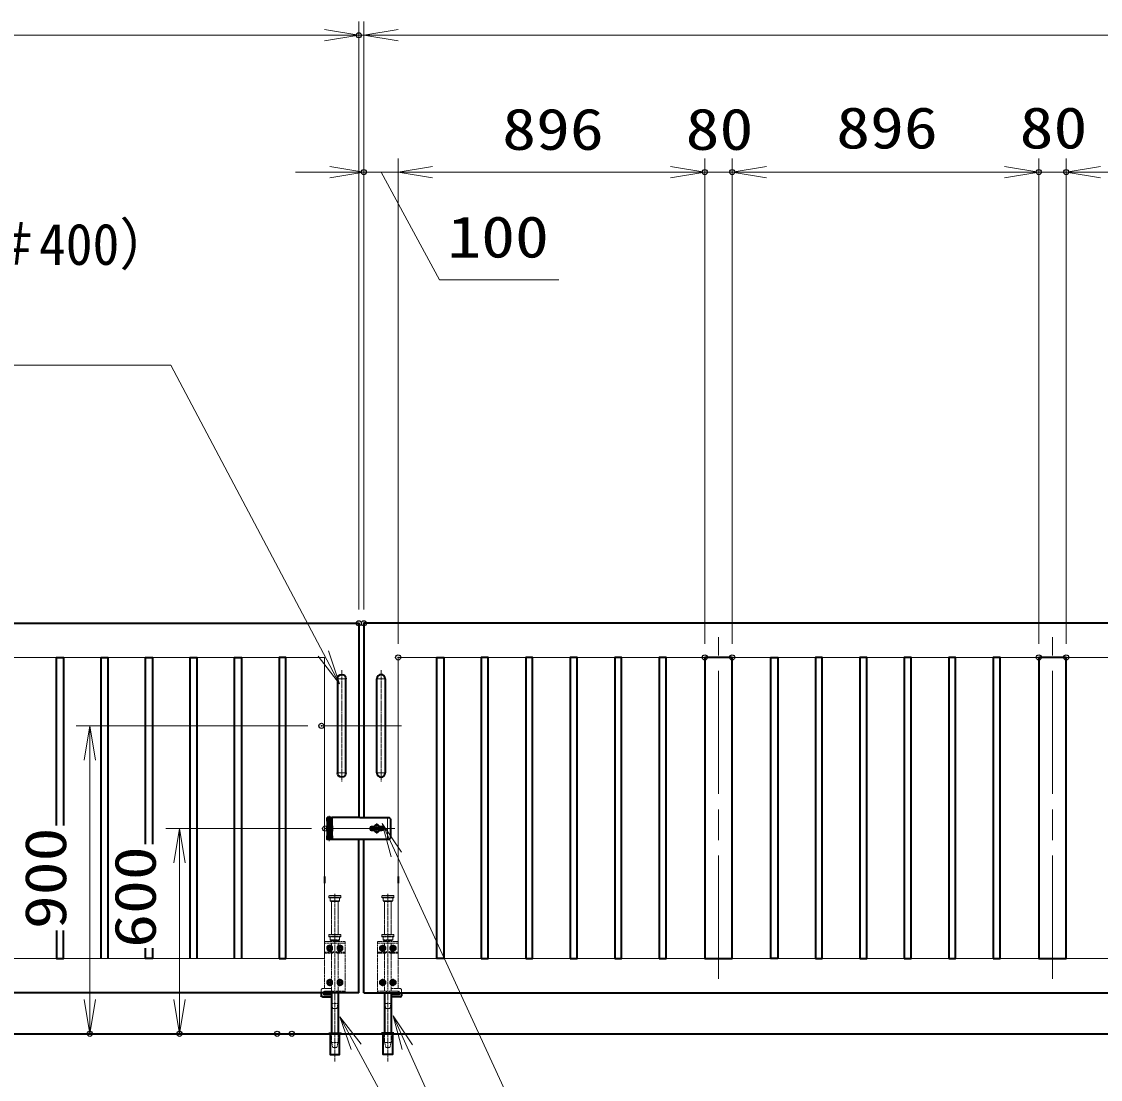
# Model space of a CAD drawing. Units: millimetres at full size. Extents: x -11880 to 11880, y -8400 to 8400.
# Drawn here: x -1142 to 2010, y -787 to 2305 of the extents above; entities that cross this region are included whole.
import ezdxf
from ezdxf.enums import TextEntityAlignment as Align

# ---------------------------------------------------------------- set-up
doc = ezdxf.new("R2010")
doc.units = ezdxf.units.MM
doc.header["$LTSCALE"] = 30
doc.header["$PDMODE"] = 32
doc.header["$PDSIZE"] = 15
for name, pattern in [('DASHED', [7.5, 6, -1.5]), ('USER1', [18, 12, -1.5, 3, -1.5]), ('USER2', [9, 6, -0.75, 1.5, -0.75]), ('USER3', [1.125, 0.75, -0.125, 0.125, -0.125])]:
    doc.linetypes.add(name, pattern=pattern)
for name, color, linetype, lineweight in [('0-1_外形線', 7, 'Continuous', 35), ('0-2_軸線', 200, 'USER1', 15), ('0-3_細線', 2, 'Continuous', 35), ('0-4_寸法線', 4, 'Continuous', 18), ('0-5_0', 7, 'Continuous', 18), ('0-7_隠れ線', 140, 'DASHED', 18), ('0-9_01', 7, 'Continuous', 18), ('0-A_AM_0N', 7, 'Continuous', 50), ('0-B_AM_7N', 6, 'USER2', 18), ('0-C_想像線', 112, 'USER3', 15)]:
    doc.layers.add(name, color=color, linetype=linetype, lineweight=lineweight)
doc.layers.add('0-6_Defpoints', color=7, linetype='Continuous')
doc.styles.add('ＭＳ ゴシック', font='')
doc.styles.get('ＭＳ ゴシック').set_extended_font_data('MS Gothic')

# ---------------------------------------------------------------- blocks, each defined once
blk = doc.blocks.new('S251')
at = {"layer": '0-4_寸法線'}
for points in [[(19732379.8, 87769367.7), (19703901.4, 87769367.7), (19690017.3, 87805170.1), (19688932.6, 87807967.2)], [(19690483.5, 87805350.9), (19688932.6, 87807967.2), (19689551.1, 87804989.4)]]:
    blk.add_lwpolyline(points, dxfattribs=at)
at = {"layer": '0-4_寸法線', "color": 254, "style": 'ＭＳ ゴシック'}
for s, width, p in [('SUS304 HL', 1.15, (19707669.4, 87777068.2)), ('30x20x1.5t', 1.2, (19707669.4, 87770768.2))]:
    blk.add_text(s, height=3637, dxfattribs=dict(at, width=width)).set_placement(p, align=Align.BOTTOM_LEFT)
blk = doc.blocks.new('_Open')
at = {"layer": '0-5_0', "color": 4}
blk.add_line((-30, 5), (0, 0), dxfattribs=at)
blk.add_lwpolyline([(-30, -5), (0, 0), (-30, 0)], dxfattribs=at)
blk = doc.blocks.new('A$C130E4F3B')
at = {"layer": '0-1_外形線'}
for p, q in [((-375, -4125), (-375, 4125)), ((375, 4125), (375, -4125))]:
    blk.add_line(p, q, dxfattribs=at)
for centre, start, end in [((0, 4125), 0, 180), ((0, -4125), 180, 0)]:
    blk.add_arc(centre, 375, start, end, dxfattribs=at)
at = {"layer": '0-2_軸線'}
for p, q in [((0, 4877.9), (0, -4877.9)), ((0, 4125), (-412.5, 4125)), ((0, 4125), (412.5, 4125)), ((0, -4125), (-412.5, -4125)), ((0, -4125), (412.5, -4125))]:
    blk.add_line(p, q, dxfattribs=at)
at = {"layer": '0-2_軸線', "linetype": 'USER2'}
blk.add_line((-1779.7, 0), (1779.7, 0), dxfattribs=at)
blk = doc.blocks.new('U120')
at = {"layer": '0-A_AM_0N'}
blk.add_lwpolyline([(645, 3787.4), (450, 3674.8), (255, 3787.4), (255, 4012.6), (450, 4125.2), (645, 4012.6)], close=True, dxfattribs=at)
blk.add_circle((450, 3900), 195, dxfattribs=at)
blk.add_circle((450, 3900), 195, dxfattribs=at)
at = {"layer": '0-B_AM_7N'}
for p, q in [((697.7, 3900), (202.3, 3900)), ((450, 4147.7), (450, 3652.3))]:
    blk.add_line(p, q, dxfattribs=at)
blk = doc.blocks.new('U121')
at = {"layer": '0-A_AM_0N'}
blk.add_lwpolyline([(-255, 3787.4), (-450, 3674.8), (-645, 3787.4), (-645, 4012.6), (-450, 4125.2), (-255, 4012.6)], close=True, dxfattribs=at)
blk.add_circle((-450, 3900), 195, dxfattribs=at)
blk.add_circle((-450, 3900), 195, dxfattribs=at)
at = {"layer": '0-B_AM_7N'}
for p, q in [((-202.3, 3900), (-697.7, 3900)), ((-450, 4147.7), (-450, 3652.3))]:
    blk.add_line(p, q, dxfattribs=at)
blk = doc.blocks.new('U122')
at = {"layer": '0-A_AM_0N'}
blk.add_lwpolyline([(645, 787.4), (450, 674.8), (255, 787.4), (255, 1012.6), (450, 1125.2), (645, 1012.6)], close=True, dxfattribs=at)
blk.add_circle((450, 900), 195, dxfattribs=at)
blk.add_circle((450, 900), 195, dxfattribs=at)
at = {"layer": '0-B_AM_7N'}
for p, q in [((450, 1147.7), (450, 652.3)), ((697.7, 900), (202.3, 900))]:
    blk.add_line(p, q, dxfattribs=at)
blk = doc.blocks.new('U123')
at = {"layer": '0-A_AM_0N'}
blk.add_lwpolyline([(-255, 787.4), (-450, 674.8), (-645, 787.4), (-645, 1012.6), (-450, 1125.2), (-255, 1012.6)], close=True, dxfattribs=at)
blk.add_circle((-450, 900), 195, dxfattribs=at)
blk.add_circle((-450, 900), 195, dxfattribs=at)
at = {"layer": '0-B_AM_7N'}
for p, q in [((-450, 1147.7), (-450, 652.3)), ((-202.3, 900), (-697.7, 900))]:
    blk.add_line(p, q, dxfattribs=at)
blk = doc.blocks.new('A$C7BA44824')
at = {"layer": '0-1_外形線'}
for p, q in [((-285, 0), (-285, -3540)), ((285, 0), (285, -3540)), ((1185, 0), (1185, -270)), ((1095, -360), (285, -360))]:
    blk.add_line(p, q, dxfattribs=at)
for points in [[(975, 0), (975, -150), (285, -150)], [(408, -3600), (408, -5400), (-408, -5400), (-408, -3600)]]:
    blk.add_lwpolyline(points, dxfattribs=at)
blk.add_lwpolyline([(525, -3540), (-525, -3540), (-525, -3600), (525, -3600)], close=True, dxfattribs=at)
blk.add_arc((1095, -270), 90, 270, 0, dxfattribs=at)
at = {"layer": '0-2_軸線'}
blk.add_line((0, -6032.5), (0, 8659.7), dxfattribs=at)
at = {"layer": '0-7_隠れ線'}
for p, q in [((-495, 5100), (-525, 5070)), ((-525, 4920), (-525, 5070)), ((525, 5070), (-525, 5070)), ((-495, 4890), (-525, 4920)), ((-525, 4920), (525, 4920)), ((-495, 5100), (495, 5100)), ((495, 4890), (-495, 4890)), ((-420, 4650), (-420, 4890)), ((420, 4650), (420, 4890)), ((495, 5100), (525, 5070)), ((525, 4920), (495, 4890)), ((525, 4920), (525, 5070)), ((-900, 4500), (900, 4500)), ((-900, 0), (-900, 4500)), ((900, 4350), (-900, 4350)), ((-420, 4650), (-360, 4590)), ((420, 4650), (-420, 4650)), ((360, 4590), (-360, 4590)), ((-285, 4500), (-285, 4590)), ((-285, 4350), (-285, 3570)), ((285, 4590), (285, 4500)), ((285, 4350), (285, 4029.9)), ((420, 4650), (360, 4590)), ((900, 4500), (900, 360)), ((-900, 3570), (-232.9, 3570)), ((-900, 3480), (-211.7, 3480)), ((-285, 3480), (-285, 150)), ((-119.3, 3626.8), (-232.9, 3570)), ((-79, 3546.3), (-211.7, 3480)), ((-119.3, 3626.8), (-79, 3546.3)), ((119.3, 3626.8), (79, 3546.3)), ((79, 3546.3), (211.7, 3480)), ((232.9, 3570), (119.3, 3626.8)), ((211.7, 3480), (900, 3480)), ((900, 3570), (232.9, 3570)), ((285, 3770.1), (285, 3570)), ((285, 3480), (285, 150)), ((-120, 150), (-900, 150)), ((-120, 0), (-900, 0)), ((-120, 150), (-120, 0)), ((120, 0), (-120, 0)), ((900, 150), (120, 150)), ((120, 150), (120, 0)), ((900, 0), (120, 0)), ((285, 360), (1095, 360)), ((900, 150), (900, 0)), ((1185, 270), (1185, 0)), ((-180, -1380), (-285, -930)), ((285, -930), (-285, -930)), ((180, -1380), (285, -930)), ((180, -1380), (-180, -1380)), ((-378, -5400), (-378, -3600)), ((-375, -3600), (-375, -3540)), ((-285, -4350), (-285, -3540)), ((285, -3540), (285, -4350)), ((375, -3600), (375, -3540)), ((378, -5400), (378, -3600)), ((-180, -4800), (-285, -4350)), ((285, -4350), (-285, -4350)), ((180, -4800), (285, -4350)), ((180, -4800), (-180, -4800))]:
    blk.add_line(p, q, dxfattribs=at)
blk.add_lwpolyline([(285, 150), (975, 150), (975, 0)], dxfattribs=at)
blk.add_arc((1095, 270), 90, 0, 90, dxfattribs=at)
at = {"layer": '0-C_想像線'}
for p, q in [((-495, 8520), (-525, 8490)), ((-495, 8520), (495, 8520)), ((495, 8520), (525, 8490)), ((-525, 8340), (-525, 8490)), ((525, 8490), (-525, 8490)), ((-495, 8310), (-525, 8340)), ((-525, 8340), (525, 8340)), ((495, 8310), (-495, 8310)), ((-420, 8070), (-420, 8310)), ((-420, 8070), (-360, 8010)), ((420, 8070), (-420, 8070)), ((360, 8010), (-360, 8010)), ((-285, 5100), (-285, 8010)), ((285, 5100), (285, 8010)), ((420, 8070), (360, 8010)), ((420, 8070), (420, 8310)), ((525, 8340), (495, 8310)), ((525, 8340), (525, 8490))]:
    blk.add_line(p, q, dxfattribs=at)
at = {"layer": '0-A_AM_0N'}
for name in ['U121', 'U120', 'U123', 'U122']:
    blk.add_blockref(name, (0, 0), dxfattribs=at)
blk = doc.blocks.new('S261')
at = {"layer": '0-4_寸法線'}
for points in [[(19668029.2, 87855722), (19719605.2, 87855722), (19732980.2, 87830441.2), (19734383.1, 87827789.4)], [(19732538.3, 87830207.4), (19734383.1, 87827789.4), (19733422.2, 87830675)]]:
    blk.add_lwpolyline(points, dxfattribs=at)
at = {"layer": '0-4_寸法線', "color": 254, "style": 'ＭＳ ゴシック'}
for s, width, p in [('両取手 SUS304（＃400）', 0.95, (19668029.2, 87863422.5)), ('φ25-300L', 1.1, (19667424.4, 87857122.5))]:
    blk.add_text(s, height=3637, dxfattribs=dict(at, width=width)).set_placement(p, align=Align.BOTTOM_LEFT)
blk = doc.blocks.new('S262')
at = {"layer": '0-4_寸法線'}
for points in [[(19794081.5, 87746210.8), (19762694.3, 87746210.8), (19740340.2, 87795919.3), (19739109.8, 87798655.4)], [(19740796.2, 87796124.4), (19739109.8, 87798655.4), (19739884.2, 87795714.2)]]:
    blk.add_lwpolyline(points, dxfattribs=at)
at = {"layer": '0-4_寸法線', "color": 254, "style": 'ＭＳ ゴシック'}
for s, width, p in [('落し棒（建物側）', 0.75, (19766894.3, 87760211.4)), ('SUS304 φ19', 1.1, (19766462.3, 87753911.4)), ('電解研磨', 0.75, (19766894.3, 87747611.4))]:
    blk.add_text(s, height=3637, dxfattribs=dict(at, width=width)).set_placement(p, align=Align.BOTTOM_LEFT)
blk = doc.blocks.new('S263')
at = {"layer": '0-4_寸法線'}
for points in [[(19798174.9, 87769534.1), (19759299.7, 87769534.1), (19739381.9, 87812806.9), (19738127.5, 87815532.1)], [(19739836.1, 87813016), (19738127.5, 87815532.1), (19738927.7, 87812597.9)]]:
    blk.add_lwpolyline(points, dxfattribs=at)
at = {"layer": '0-4_寸法線', "color": 254, "style": 'ＭＳ ゴシック', "width": 0.75}
blk.add_text('打掛金具（道路側）', height=3637, dxfattribs=at).set_placement((19763499.7, 87777385.8), align=Align.BOTTOM_LEFT)
at = {"layer": '0-4_寸法線', "color": 254, "style": 'ＭＳ ゴシック'}
blk.add_text('SUS304（＃400）', height=3637, dxfattribs=at).set_placement((19763067.7, 87770934.6), align=Align.BOTTOM_LEFT)
blk = doc.blocks.new('S264')
at = {"layer": '0-4_寸法線'}
for points in [[(19766474.3, 87746210.8), (19762694.3, 87746210.8), (19735849.2, 87795941), (19734424.2, 87798580.9)], [(19736289.2, 87796178.5), (19734424.2, 87798580.9), (19735409.2, 87795703.5)]]:
    blk.add_lwpolyline(points, dxfattribs=at)

msp = doc.modelspace()

# ---------------------------------------------------------------- linework, layer by layer
at = {"layer": '0-1_外形線'}
for p, q in [((-154.1, -20.96), (-234.46, -20.96)), ((-154.1, -20.96), (-68.46, -20.96)), ((-153.1, -20.96), (-148.1, -20.96)), ((-64.46, -24.96), (-68.46, -20.96)), ((-64.46, -24.96), (-64.46, -81.96)), ((-237.46, -60.96), (-237.46, -66.71)), ((-113.12, -48.46), (-119.46, -48.46)), ((-119.46, -58.46), (-113.12, -58.46)), ((-118.46, -50.96), (-116.71, -50.96)), ((-118.46, -55.96), (-118.46, -50.96)), ((-118.46, -55.96), (-116.71, -55.96)), ((-116.71, -50.96), (-90.46, -50.96)), ((-90.46, -55.96), (-116.71, -55.96)), ((-89.46, -48.46), (-95.8, -48.46)), ((-95.8, -58.46), (-89.46, -58.46)), ((-90.46, -55.96), (-90.46, -50.96)), ((-68.46, -85.96), (-234.46, -85.96)), ((-156.96, -533.46), (-156.96, -85.96)), ((-141.96, -533.46), (-141.96, -85.96)), ((-68.46, -85.96), (-64.46, -81.96)), ((-256.96, -193.96), (-256.96, -212.96)), ((-41.96, -193.96), (-41.96, -212.96)), ((-156.96, -533.46), (-5156.96, -533.46)), ((-141.96, -533.46), (4858.04, -533.46)), ((-5886.96, -653.46), (5588.04, -653.46))]:
    msp.add_line(p, q, dxfattribs=at)
for points in [[(-5156.96, 546.54), (-156.96, 546.54), (-156.96, -20.96)], [(4858.04, 546.54), (-141.96, 546.54), (-141.96, -20.96)], [(-1039.96, -44.97), (-1039.96, 446.54), (-1019.96, 446.54), (-1019.96, -44.97)], [(-909.96, -433.46), (-909.96, 446.54), (-889.96, 446.54), (-889.96, -433.46)], [(-779.96, -99.24), (-779.96, 446.54), (-759.96, 446.54), (-759.96, -99.24)], [(-649.96, -433.46), (-649.96, 446.54), (-629.96, 446.54), (-629.96, -433.46)], [(-519.96, -433.46), (-519.96, 446.54), (-499.96, 446.54), (-499.96, -433.46)], [(-1039.96, -351.07), (-1039.96, -433.46), (-1019.96, -433.46), (-1019.96, -351.07)], [(-759.96, -403.09), (-759.96, -433.46), (-779.96, -433.46), (-779.96, -403.09)]]:
    msp.add_lwpolyline(points, dxfattribs=at)
for points in [[(-389.96, -433.46), (-369.96, -433.46), (-369.96, 446.54), (-389.96, 446.54)], [(91.04, -433.46), (71.04, -433.46), (71.04, 446.54), (91.04, 446.54)], [(201.04, -433.46), (221.04, -433.46), (221.04, 446.54), (201.04, 446.54)], [(331.04, -433.46), (351.04, -433.46), (351.04, 446.54), (331.04, 446.54)], [(461.04, -433.46), (481.04, -433.46), (481.04, 446.54), (461.04, 446.54)], [(591.04, -433.46), (611.04, -433.46), (611.04, 446.54), (591.04, 446.54)], [(721.04, -433.46), (741.04, -433.46), (741.04, 446.54), (721.04, 446.54)], [(934.04, 446.54), (854.04, 446.54), (854.04, -433.46), (934.04, -433.46)], [(1067.04, -433.46), (1047.04, -433.46), (1047.04, 446.54), (1067.04, 446.54)], [(1177.04, -433.46), (1197.04, -433.46), (1197.04, 446.54), (1177.04, 446.54)], [(1307.04, -433.46), (1327.04, -433.46), (1327.04, 446.54), (1307.04, 446.54)], [(1437.04, -433.46), (1457.04, -433.46), (1457.04, 446.54), (1437.04, 446.54)], [(1567.04, -433.46), (1587.04, -433.46), (1587.04, 446.54), (1567.04, 446.54)], [(1697.04, -433.46), (1717.04, -433.46), (1717.04, 446.54), (1697.04, 446.54)], [(1910.04, 446.54), (1830.04, 446.54), (1830.04, -433.46), (1910.04, -433.46)]]:
    msp.add_lwpolyline(points, close=True, dxfattribs=at)
for centre, radius, start, end in [((-119.46, -53.46), 5, 90, 270), ((-104.46, -53.46), 10, 30, 150), ((-104.46, -53.46), 10, 210, 330), ((-89.46, -53.46), 5, 270, 90)]:
    msp.add_arc(centre, radius, start, end, dxfattribs=at)
at = {"layer": '0-2_軸線'}
for p, q in [((894.04, -492.46), (894.04, 505.54)), ((1870.04, -492.46), (1870.04, 505.54)), ((-243.46, -16.08), (-243.46, -90.84)), ((-51.78, -53.46), (-255.28, -53.46)), ((-104.46, -68.77), (-104.46, -38.14))]:
    msp.add_line(p, q, dxfattribs=at)
at = {"layer": '0-3_細線'}
for p, q in [((-237.46, -20.96), (-249.46, -20.96)), ((-237.46, -31.96), (-237.46, -20.96)), ((-237.46, -20.96), (-234.46, -20.96)), ((-234.46, -32.46), (-234.46, -20.96)), ((-249.46, -32.46), (-234.46, -32.46)), ((-249.46, -32.46), (-249.46, -45.96)), ((-249.46, -45.96), (-234.46, -45.96)), ((-249.46, -60.46), (-249.46, -46.46)), ((-249.46, -46.46), (-234.46, -46.46)), ((-234.46, -60.46), (-249.46, -60.46)), ((-234.46, -60.96), (-249.46, -60.96)), ((-249.46, -60.96), (-249.46, -74.46)), ((-237.46, -32.46), (-237.46, -45.96)), ((-237.46, -60.46), (-237.46, -46.46)), ((-234.46, -46.46), (-234.46, -31.96)), ((-234.46, -45.96), (-234.46, -60.96)), ((-234.46, -74.96), (-234.46, -60.46)), ((-249.46, -74.46), (-234.46, -74.46)), ((-249.46, -74.96), (-234.46, -74.96)), ((-234.46, -85.96), (-243.46, -85.96)), ((-237.46, -66.71), (-237.46, -74.46)), ((-237.46, -85.96), (-237.46, -74.96)), ((-234.46, -74.46), (-234.46, -85.96)), ((-149.46, -653.46), (334.89, -653.46))]:
    msp.add_line(p, q, dxfattribs=at)
for points in [[(-234.46, -31.96), (-249.46, -31.96), (-249.46, -20.96)], [(-243.46, -85.96), (-249.46, -85.96), (-249.46, -74.96)]]:
    msp.add_lwpolyline(points, dxfattribs=at)
at = {"layer": '0-4_寸法線'}
for p, q in [((-156.96, 586.54), (-156.96, 2305.1)), ((-156.96, 586.54), (-156.96, 2305.1)), ((-141.96, 586.54), (-141.96, 2305.1)), ((-141.96, 586.54), (-141.96, 2305.1)), ((-156.96, 2265.1), (-5156.96, 2265.1)), ((-256.96, 2265.1), (-356.96, 2265.1)), ((-141.96, 2265.1), (-156.96, 2265.1)), ((-141.96, 2265.1), (4858.04, 2265.1)), ((-41.96, 2265.1), (58.04, 2265.1)), ((-141.96, 586.54), (-141.96, 1905.1)), ((-41.96, 486.54), (-41.96, 1905.1)), ((-41.96, 486.54), (-41.96, 1905.1)), ((854.04, 486.54), (854.04, 1905.1)), ((854.04, 486.54), (854.04, 1905.1)), ((934.04, 486.54), (934.04, 1905.1)), ((934.04, 486.54), (934.04, 1905.1)), ((1830.04, 486.54), (1830.04, 1905.1)), ((1830.04, 486.54), (1830.04, 1905.1)), ((1910.04, 486.54), (1910.04, 1905.1)), ((1910.04, 486.54), (1910.04, 1905.1)), ((-241.96, 1865.1), (-341.96, 1865.1)), ((-41.96, 1865.1), (-141.96, 1865.1)), ((-41.96, 1865.1), (854.04, 1865.1)), ((58.04, 1865.1), (158.04, 1865.1)), ((754.04, 1865.1), (654.04, 1865.1)), ((854.04, 1865.1), (934.04, 1865.1)), ((1830.04, 1865.1), (934.04, 1865.1)), ((1034.04, 1865.1), (1134.04, 1865.1)), ((1730.04, 1865.1), (1630.04, 1865.1)), ((1910.04, 1865.1), (1830.04, 1865.1)), ((2806.04, 1865.1), (1910.04, 1865.1)), ((-306.28, 246.54), (-982.92, 246.54)), ((-942.92, 246.54), (-942.92, -653.46)), ((-295.28, -53.46), (-721.1, -53.46)), ((-681.1, -53.46), (-681.1, -653.46)), ((-435.81, -653.46), (-982.92, -653.46)), ((-392.88, -653.46), (-721.1, -653.46))]:
    msp.add_line(p, q, dxfattribs=at)
msp.add_lwpolyline([(-91.96, 1865.1), (78.53, 1550.39), (427.33, 1550.39)], dxfattribs=at)
at = {"layer": '0-5_0'}
for p, q in [((-256.96, 446.54), (-5056.96, 446.54)), ((-256.96, -193.96), (-256.96, 446.54)), ((-41.96, -193.96), (-41.96, 446.54)), ((-41.96, 446.54), (4758.04, 446.54))]:
    msp.add_line(p, q, dxfattribs=at)
for points in [[(-5056.96, 446.54), (-5056.96, -433.46), (-256.96, -433.46), (-256.96, -212.96)], [(4758.04, 446.54), (4758.04, -433.46), (-41.96, -433.46), (-41.96, -212.96)]]:
    msp.add_lwpolyline(points, dxfattribs=at)
at = {"layer": '0-6_Defpoints'}
for p in [(-156.96, 2265.1), (-141.96, 1865.1), (854.04, 1865.1), (934.04, 1865.1), (1830.04, 1865.1), (1910.04, 1865.1), (-156.96, 546.54), (-141.96, 546.54), (-41.96, 446.54), (854.04, 446.54), (934.04, 446.54), (1830.04, 446.54), (1910.04, 446.54), (-266.28, 246.54), (-255.28, -53.46), (-942.92, -653.46), (-681.1, -653.46), (-395.81, -653.46), (-352.88, -653.46)]:
    msp.add_point(p, dxfattribs=at)
at = {"layer": '0-7_隠れ線'}
for p, q in [((-246.46, -31.96), (-246.46, -20.96)), ((-240.46, -20.96), (-240.46, -31.96)), ((-246.46, -45.96), (-246.46, -32.46)), ((-246.46, -60.46), (-246.46, -46.46)), ((-246.46, -74.46), (-246.46, -60.96)), ((-240.46, -45.96), (-240.46, -32.46)), ((-240.46, -46.46), (-240.46, -60.46)), ((-240.46, -74.46), (-240.46, -60.96)), ((-246.46, -85.96), (-246.46, -74.96)), ((-240.46, -74.96), (-240.46, -85.96))]:
    msp.add_line(p, q, dxfattribs=at)
at = {"layer": '0-7_隠れ線', "linetype": 'Continuous'}
for start, end in [(24.62432, 155.37568), (204.62432, 335.37568)]:
    msp.add_arc((-104.46, -53.46), 6, start, end, dxfattribs=at)
at = {"layer": '0-9_01', "color": 4}
msp.add_line((-72.97, -22.65), (-72.97, -83.81), dxfattribs=at)

# ---------------------------------------------------------------- block references
at = {"layer": '0-1_外形線', "yscale": 0.03333333}
for name, p, xscale in [('A$C130E4F3B', (-206.96, 246.54), -0.03333333), ('A$C130E4F3B', (-91.96, 246.54), 0.03333333), ('A$C7BA44824', (-226.96, -533.46), -0.03333333), ('A$C7BA44824', (-71.96, -533.46), 0.03333333)]:
    msp.add_blockref(name, p, dxfattribs=dict(at, xscale=xscale))
at = {"layer": '0-4_寸法線'}
for name, p, xscale, yscale in [('_Open', (-156.96, 2265.1), 3.333333, 3.333333), ('_Open', (-156.96, 2265.1), 3.333333, 3.333333), ('_Open', (-141.96, 1865.1), 3.333333, 3.333333), ('_Open', (854.04, 1865.1), 3.333333, 3.333333), ('_Open', (854.04, 1865.1), 3.333333, 3.333333), ('_Open', (1830.04, 1865.1), 3.333333, 3.333333), ('_Open', (1830.04, 1865.1), 3.333333, 3.333333), ('S261', (-658026.43, -2927222.87), 0.03333333, 0.03333333), ('S263', (-658026.43, -2927222.87), 0.03333333, 0.03333333), ('S251', (-658026.43, -2927222.87), 0.03333333, 0.03333333), ('S264', (-658026.43, -2927222.87), 0.03333333, 0.03333333), ('S262', (-658026.43, -2927222.87), 0.03333333, 0.03333333)]:
    msp.add_blockref(name, p, dxfattribs=dict(at, xscale=xscale, yscale=yscale))
at = {"layer": '0-4_寸法線', "xscale": 3.333333, "yscale": 3.333333}
for p, rotation in [((-141.96, 2265.1), 180), ((-141.96, 2265.1), 180), ((-41.96, 1865.1), 180), ((-41.96, 1865.1), 180), ((934.04, 1865.1), 180), ((934.04, 1865.1), 180), ((1910.04, 1865.1), 180), ((1910.04, 1865.1), 180), ((-942.92, 246.54), 90), ((-681.1, -53.46), 90), ((-942.92, -653.46), 270), ((-681.1, -653.46), 270)]:
    msp.add_blockref('_Open', p, dxfattribs=dict(at, rotation=rotation))

# ---------------------------------------------------------------- texts
at = {"layer": '0-4_寸法線', "color": 254, "style": 'ＭＳ ゴシック', "width": 1.2}
for s, p in [('896', (262.04, 1893.79)), ('80', (798.04, 1893.79)), ('896', (1238.04, 1897.79)), ('80', (1774.04, 1897.79)), ('100', (101.73, 1579.07))]:
    msp.add_text(s, height=121.2, dxfattribs=at).set_placement(p, align=Align.BOTTOM_LEFT)
for s, p in [('900', (-975.6, -347.46)), ('600', (-713.79, -402.08))]:
    msp.add_text(s, height=121.2, rotation=90, dxfattribs=at).set_placement(p, align=Align.BOTTOM_LEFT)

doc.saveas('drawing.dxf')
